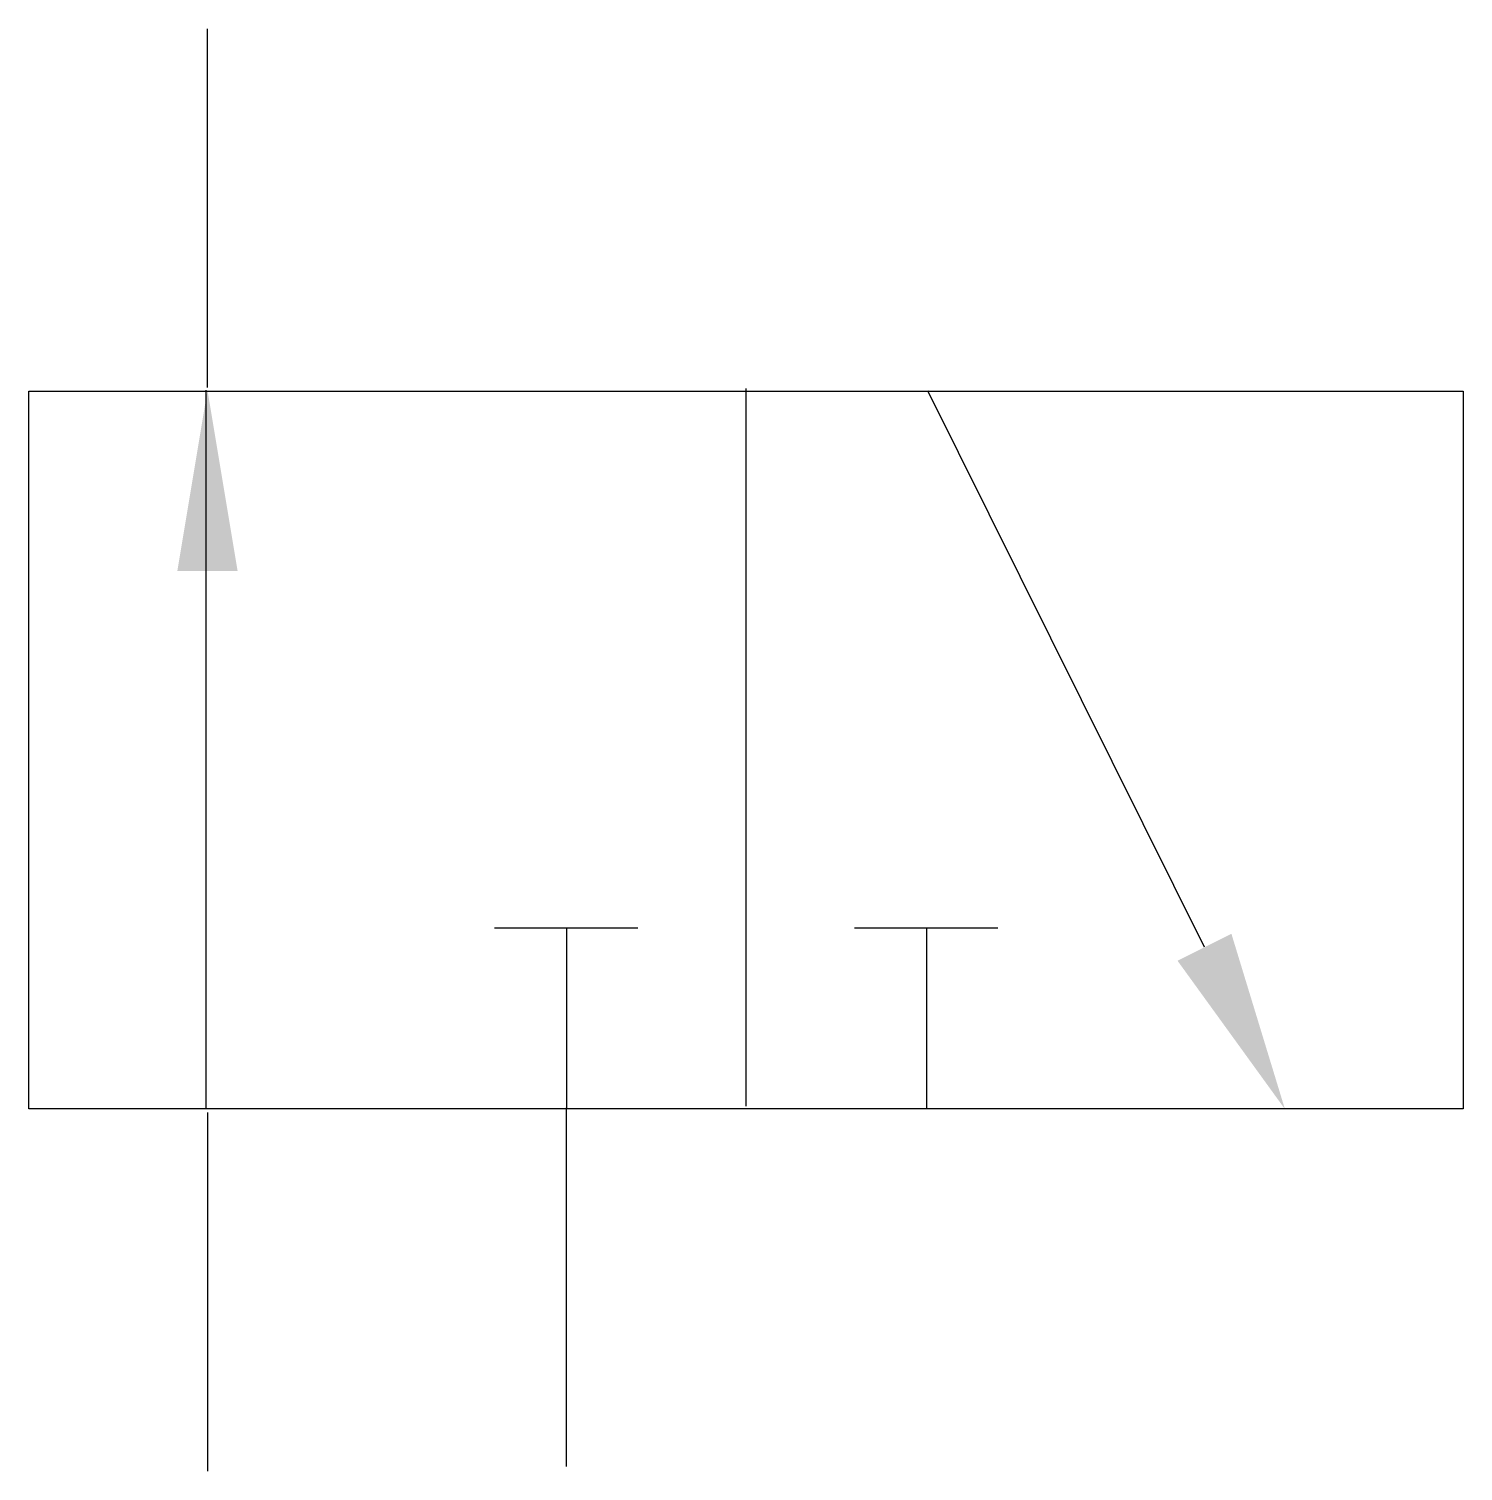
# Model space of a CAD drawing. Extents: x 717 to 737, y 277.8 to 297.9.
import ezdxf

# ---------------------------------------------------------------- set-up
doc = ezdxf.new("R2010")
doc.units = 0
doc.header["$LTSCALE"] = 5
doc.header["$MEASUREMENT"] = 0
doc.layers.add('11', color=1, linetype='CONTINUOUS')
doc.layers.add('12', color=2, linetype='CONTINUOUS')

msp = doc.modelspace()

# ---------------------------------------------------------------- linework, layer by layer
at = {"layer": '11'}
for p, q in [((719.518, 292.888), (719.518, 297.888)), ((717.027, 292.835), (737.027, 292.835)), ((717.027, 282.835), (717.027, 292.835)), ((719.498, 282.835), (719.498, 292.851)), ((727.03, 282.872), (727.03, 292.872)), ((733.42, 285.086), (729.561, 292.84)), ((737.027, 292.835), (737.027, 282.835)), ((725.52, 285.351), (723.52, 285.351)), ((724.524, 285.351), (724.524, 282.835)), ((730.541, 285.351), (728.541, 285.351)), ((729.545, 285.351), (729.545, 282.835)), ((727.027, 282.835), (717.027, 282.835)), ((719.518, 282.782), (719.518, 277.782)), ((724.52, 282.845), (724.52, 277.845)), ((724.52, 282.845), (724.52, 282.845)), ((737.027, 282.835), (727.027, 282.835))]:
    msp.add_line(p, q, dxfattribs=at)
at = {"layer": '12'}
for points in [[(719.938, 290.331), (719.098, 290.331), (719.518, 292.851)], [(733.796, 285.273), (733.044, 284.898), (734.542, 282.829)]]:
    msp.add_solid(points, dxfattribs=at)

doc.saveas('drawing.dxf')
